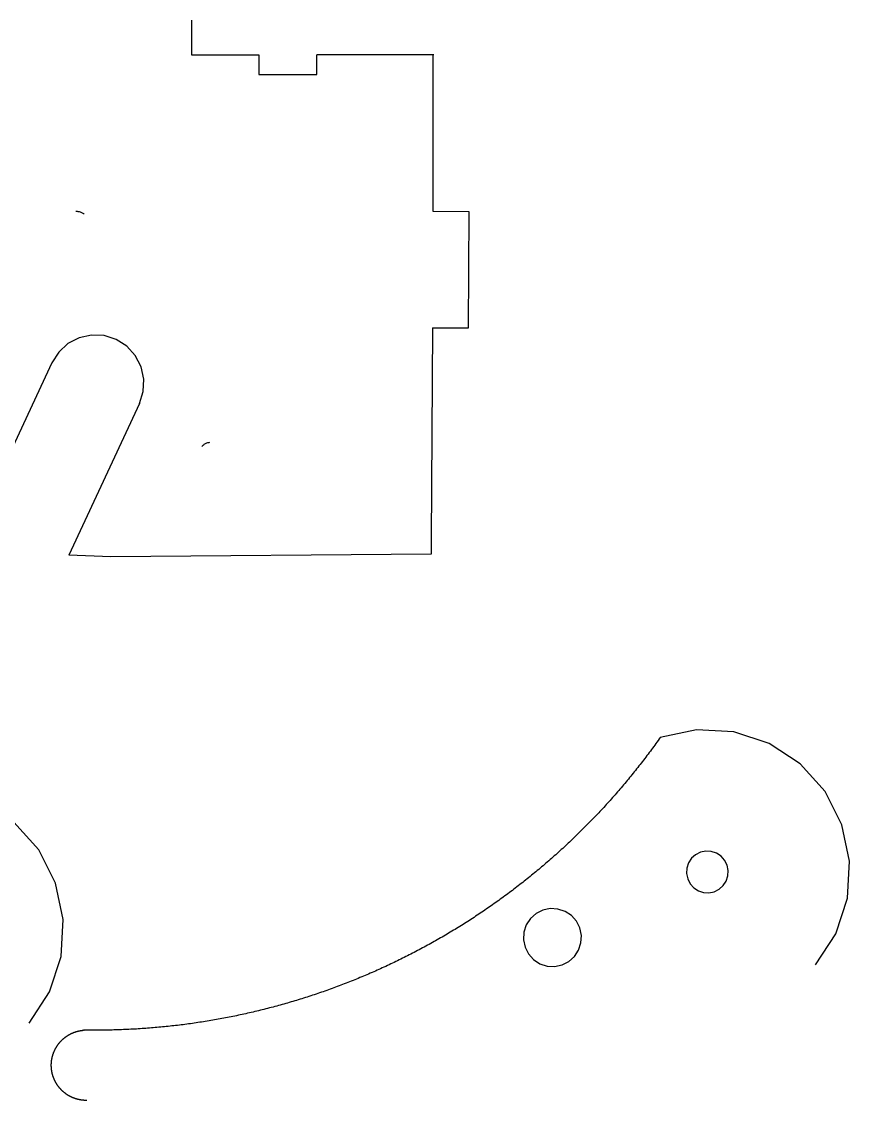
# Model space of a CAD drawing. Header units: metres. Extents: x 0 to 321, y 0 to 196.
# Drawn here: x 249.9 to 321.2, y 4.2 to 97.1 of the extents above; entities that cross this region are included whole.
import ezdxf

# ---------------------------------------------------------------- set-up
doc = ezdxf.new("R2010")
doc.units = ezdxf.units.M

msp = doc.modelspace()

# ---------------------------------------------------------------- linework, layer by layer
at = {"layer": 'Component#3'}
for p, q in [((264.539, 97.222), (264.539, 94.222)), ((264.539, 94.222), (270.347, 94.222)), ((270.347, 94.222), (270.347, 92.522)), ((275.347, 92.522), (275.347, 94.222)), ((285.347, 94.222), (275.347, 94.222)), ((285.347, 80.74), (285.347, 94.222)), ((285.425, 94.222), (285.347, 94.222)), ((270.347, 92.522), (275.347, 92.522)), ((254.649, 80.732), (254.584, 80.728)), ((254.713, 80.731), (254.649, 80.732)), ((254.778, 80.726), (254.713, 80.731)), ((254.842, 80.717), (254.778, 80.726)), ((254.906, 80.703), (254.842, 80.717)), ((254.968, 80.686), (254.906, 80.703)), ((255.029, 80.664), (254.968, 80.686)), ((255.089, 80.639), (255.029, 80.664)), ((255.147, 80.61), (255.089, 80.639)), ((255.203, 80.577), (255.147, 80.61)), ((255.256, 80.54), (255.203, 80.577)), ((255.307, 80.5), (255.256, 80.54)), ((288.447, 80.722), (285.347, 80.74)), ((288.389, 70.722), (288.447, 80.722)), ((285.289, 70.722), (285.184, 52.523)), ((285.289, 70.722), (288.389, 70.722)), ((254.865, 69.871), (253.901, 69.369)), ((255.925, 70.106), (254.865, 69.871)), ((257.01, 70.059), (255.925, 70.106)), ((258.046, 69.732), (257.01, 70.059)), ((258.962, 69.148), (258.046, 69.732)), ((253.901, 69.369), (253.101, 68.636)), ((259.696, 68.348), (258.962, 69.148)), ((253.101, 68.636), (252.517, 67.72)), ((260.197, 67.384), (259.696, 68.348)), ((252.517, 67.72), (246.185, 54.141)), ((260.432, 66.324), (260.197, 67.384)), ((260.385, 65.239), (260.432, 66.324)), ((260.058, 64.203), (260.385, 65.239)), ((260.058, 64.203), (253.984, 51.176)), ((265.467, 60.551), (265.424, 60.503)), ((265.513, 60.597), (265.467, 60.551)), ((265.562, 60.639), (265.513, 60.597)), ((265.614, 60.678), (265.562, 60.639)), ((265.668, 60.713), (265.614, 60.678)), ((265.725, 60.745), (265.668, 60.713)), ((265.783, 60.773), (265.725, 60.745)), ((265.844, 60.797), (265.783, 60.773)), ((265.905, 60.817), (265.844, 60.797)), ((265.968, 60.833), (265.905, 60.817)), ((266.032, 60.845), (265.968, 60.833)), ((266.096, 60.853), (266.032, 60.845)), ((285.184, 52.523), (285.184, 51.248)), ((257.595, 51.018), (253.984, 51.176)), ((285.184, 51.248), (257.595, 51.018))]:
    msp.add_line(p, q, dxfattribs=at)
at = {"layer": 'Layer0'}
for p, q in [((304.818, 35.345), (304.725, 35.214)), ((304.911, 35.477), (304.818, 35.345)), ((308.046, 36.134), (304.911, 35.477)), ((311.245, 35.957), (308.046, 36.134)), ((314.288, 34.958), (311.245, 35.957)), ((304.156, 34.43), (304.06, 34.301)), ((304.252, 34.56), (304.156, 34.43)), ((304.347, 34.69), (304.252, 34.56)), ((304.442, 34.821), (304.347, 34.69)), ((304.536, 34.952), (304.442, 34.821)), ((304.631, 35.082), (304.536, 34.952)), ((304.725, 35.214), (304.631, 35.082)), ((316.969, 33.206), (314.288, 34.958)), ((303.476, 33.528), (303.378, 33.401)), ((303.575, 33.656), (303.476, 33.528)), ((303.672, 33.785), (303.575, 33.656)), ((303.77, 33.913), (303.672, 33.785)), ((303.867, 34.042), (303.77, 33.913)), ((303.964, 34.171), (303.867, 34.042)), ((304.06, 34.301), (303.964, 34.171)), ((302.679, 32.514), (302.578, 32.388)), ((302.78, 32.639), (302.679, 32.514)), ((302.881, 32.766), (302.78, 32.639)), ((302.981, 32.892), (302.881, 32.766)), ((303.081, 33.019), (302.981, 32.892)), ((303.18, 33.146), (303.081, 33.019)), ((303.279, 33.273), (303.18, 33.146)), ((303.378, 33.401), (303.279, 33.273)), ((319.106, 30.819), (316.969, 33.206)), ((301.964, 31.64), (301.86, 31.516)), ((302.067, 31.764), (301.964, 31.64)), ((302.17, 31.888), (302.067, 31.764)), ((302.272, 32.013), (302.17, 31.888)), ((302.374, 32.137), (302.272, 32.013)), ((302.476, 32.263), (302.374, 32.137)), ((302.578, 32.388), (302.476, 32.263)), ((301.126, 30.658), (301.019, 30.537)), ((301.231, 30.78), (301.126, 30.658)), ((301.337, 30.902), (301.231, 30.78)), ((301.442, 31.024), (301.337, 30.902)), ((301.547, 31.147), (301.442, 31.024)), ((301.652, 31.27), (301.547, 31.147)), ((301.756, 31.393), (301.652, 31.27)), ((301.86, 31.516), (301.756, 31.393)), ((320.551, 27.961), (319.106, 30.819)), ((300.375, 29.815), (300.267, 29.695)), ((300.483, 29.934), (300.375, 29.815)), ((300.591, 30.054), (300.483, 29.934)), ((300.699, 30.174), (300.591, 30.054)), ((300.806, 30.295), (300.699, 30.174)), ((300.913, 30.416), (300.806, 30.295)), ((301.019, 30.537), (300.913, 30.416)), ((299.498, 28.868), (299.387, 28.751)), ((299.609, 28.985), (299.498, 28.868)), ((299.719, 29.103), (299.609, 28.985)), ((299.829, 29.221), (299.719, 29.103)), ((299.939, 29.339), (299.829, 29.221)), ((300.049, 29.457), (299.939, 29.339)), ((300.158, 29.576), (300.049, 29.457)), ((300.267, 29.695), (300.158, 29.576)), ((251.382, 25.803), (249.246, 28.19)), ((298.6, 27.94), (298.487, 27.826)), ((298.714, 28.055), (298.6, 27.94)), ((298.827, 28.17), (298.714, 28.055)), ((298.939, 28.286), (298.827, 28.17)), ((299.052, 28.402), (298.939, 28.286)), ((299.164, 28.518), (299.052, 28.402)), ((299.275, 28.634), (299.164, 28.518)), ((299.387, 28.751), (299.275, 28.634)), ((321.208, 24.826), (320.551, 27.961)), ((297.683, 27.033), (297.567, 26.921)), ((297.799, 27.145), (297.683, 27.033)), ((297.914, 27.258), (297.799, 27.145)), ((298.029, 27.371), (297.914, 27.258)), ((298.144, 27.484), (298.029, 27.371)), ((298.259, 27.598), (298.144, 27.484)), ((298.373, 27.712), (298.259, 27.598)), ((298.487, 27.826), (298.373, 27.712)), ((296.628, 26.035), (296.509, 25.926)), ((296.746, 26.145), (296.628, 26.035)), ((296.864, 26.255), (296.746, 26.145)), ((296.982, 26.365), (296.864, 26.255)), ((297.1, 26.475), (296.982, 26.365)), ((297.217, 26.586), (297.1, 26.475)), ((297.334, 26.697), (297.217, 26.586)), ((297.451, 26.809), (297.334, 26.697)), ((297.567, 26.921), (297.451, 26.809)), ((252.828, 22.945), (251.382, 25.803)), ((295.669, 25.171), (295.548, 25.064)), ((295.79, 25.278), (295.669, 25.171)), ((295.911, 25.385), (295.79, 25.278)), ((296.031, 25.493), (295.911, 25.385)), ((296.151, 25.601), (296.031, 25.493)), ((296.271, 25.709), (296.151, 25.601)), ((296.39, 25.817), (296.271, 25.709)), ((296.509, 25.926), (296.39, 25.817)), ((307.608, 25.072), (307.351, 24.678)), ((307.958, 25.385), (307.608, 25.072)), ((308.377, 25.597), (307.958, 25.385)), ((308.837, 25.694), (308.377, 25.597)), ((309.307, 25.668), (308.837, 25.694)), ((309.753, 25.521), (309.307, 25.668)), ((310.146, 25.264), (309.753, 25.521)), ((310.46, 24.914), (310.146, 25.264)), ((294.569, 24.223), (294.446, 24.12)), ((294.693, 24.327), (294.569, 24.223)), ((294.816, 24.432), (294.693, 24.327)), ((294.939, 24.536), (294.816, 24.432)), ((295.061, 24.641), (294.939, 24.536)), ((295.183, 24.746), (295.061, 24.641)), ((295.305, 24.852), (295.183, 24.746)), ((295.427, 24.958), (295.305, 24.852)), ((295.548, 25.064), (295.427, 24.958)), ((307.204, 24.232), (307.179, 23.763)), ((307.351, 24.678), (307.204, 24.232)), ((310.672, 24.495), (310.46, 24.914)), ((310.768, 24.035), (310.672, 24.495)), ((321.031, 21.628), (321.208, 24.826)), ((293.446, 23.303), (293.32, 23.202)), ((293.572, 23.404), (293.446, 23.303)), ((293.698, 23.505), (293.572, 23.404)), ((293.823, 23.607), (293.698, 23.505)), ((293.948, 23.709), (293.823, 23.607)), ((294.073, 23.811), (293.948, 23.709)), ((294.198, 23.914), (294.073, 23.811)), ((294.322, 24.016), (294.198, 23.914)), ((294.446, 24.12), (294.322, 24.016)), ((307.179, 23.763), (307.275, 23.303)), ((307.275, 23.303), (307.487, 22.884)), ((310.596, 23.119), (310.742, 23.566)), ((310.742, 23.566), (310.768, 24.035)), ((253.485, 19.81), (252.828, 22.945)), ((292.173, 22.313), (292.044, 22.216)), ((292.301, 22.41), (292.173, 22.313)), ((292.43, 22.508), (292.301, 22.41)), ((292.558, 22.606), (292.43, 22.508)), ((292.685, 22.705), (292.558, 22.606)), ((292.813, 22.804), (292.685, 22.705)), ((292.94, 22.903), (292.813, 22.804)), ((293.067, 23.002), (292.94, 22.903)), ((293.194, 23.102), (293.067, 23.002)), ((293.32, 23.202), (293.194, 23.102)), ((307.487, 22.884), (307.8, 22.534)), ((307.8, 22.534), (308.194, 22.276)), ((309.569, 22.2), (309.989, 22.412)), ((309.989, 22.412), (310.339, 22.726)), ((310.339, 22.726), (310.596, 23.119)), ((290.873, 21.358), (290.741, 21.264)), ((291.004, 21.451), (290.873, 21.358)), ((291.135, 21.546), (291.004, 21.451)), ((291.265, 21.64), (291.135, 21.546)), ((291.396, 21.735), (291.265, 21.64)), ((291.526, 21.831), (291.396, 21.735)), ((291.656, 21.926), (291.526, 21.831)), ((291.786, 22.023), (291.656, 21.926)), ((291.915, 22.119), (291.786, 22.023)), ((292.044, 22.216), (291.915, 22.119)), ((308.194, 22.276), (308.64, 22.13)), ((308.64, 22.13), (309.109, 22.104)), ((309.109, 22.104), (309.569, 22.2)), ((320.033, 18.584), (321.031, 21.628)), ((289.547, 20.438), (289.413, 20.348)), ((289.681, 20.528), (289.547, 20.438)), ((289.814, 20.619), (289.681, 20.528)), ((289.948, 20.71), (289.814, 20.619)), ((290.081, 20.801), (289.948, 20.71)), ((290.213, 20.893), (290.081, 20.801)), ((290.346, 20.985), (290.213, 20.893)), ((290.478, 21.078), (290.346, 20.985)), ((290.61, 21.171), (290.478, 21.078)), ((290.741, 21.264), (290.61, 21.171)), ((294.801, 20.609), (294.219, 20.315)), ((295.44, 20.743), (294.801, 20.609)), ((296.092, 20.707), (295.44, 20.743)), ((296.712, 20.504), (296.092, 20.707)), ((297.258, 20.147), (296.712, 20.504)), ((253.308, 16.612), (253.485, 19.81)), ((288.198, 19.554), (288.061, 19.468)), ((288.334, 19.641), (288.198, 19.554)), ((288.469, 19.728), (288.334, 19.641)), ((288.605, 19.816), (288.469, 19.728)), ((288.74, 19.903), (288.605, 19.816)), ((288.875, 19.992), (288.74, 19.903)), ((289.01, 20.08), (288.875, 19.992)), ((289.145, 20.169), (289.01, 20.08)), ((289.279, 20.258), (289.145, 20.169)), ((289.413, 20.348), (289.279, 20.258)), ((293.733, 19.879), (293.376, 19.333)), ((294.219, 20.315), (293.733, 19.879)), ((297.693, 19.66), (297.258, 20.147)), ((297.988, 19.078), (297.693, 19.66)), ((286.686, 18.625), (286.547, 18.543)), ((286.824, 18.708), (286.686, 18.625)), ((286.963, 18.791), (286.824, 18.708)), ((287.101, 18.874), (286.963, 18.791)), ((287.239, 18.958), (287.101, 18.874)), ((287.376, 19.042), (287.239, 18.958)), ((287.514, 19.127), (287.376, 19.042)), ((287.651, 19.211), (287.514, 19.127)), ((287.788, 19.297), (287.651, 19.211)), ((287.925, 19.382), (287.788, 19.297)), ((288.061, 19.468), (287.925, 19.382)), ((293.172, 18.713), (293.136, 18.061)), ((293.376, 19.333), (293.172, 18.713)), ((298.122, 18.439), (297.988, 19.078)), ((318.28, 15.903), (320.033, 18.584)), ((285.005, 17.664), (284.864, 17.586)), ((285.147, 17.742), (285.005, 17.664)), ((285.288, 17.82), (285.147, 17.742)), ((285.428, 17.899), (285.288, 17.82)), ((285.569, 17.978), (285.428, 17.899)), ((285.709, 18.058), (285.569, 17.978)), ((285.849, 18.138), (285.709, 18.058)), ((285.989, 18.218), (285.849, 18.138)), ((286.129, 18.299), (285.989, 18.218)), ((286.269, 18.38), (286.129, 18.299)), ((286.408, 18.461), (286.269, 18.38)), ((286.547, 18.543), (286.408, 18.461)), ((293.136, 18.061), (293.27, 17.423)), ((297.882, 17.167), (298.086, 17.788)), ((298.086, 17.788), (298.122, 18.439)), ((283.295, 16.757), (283.151, 16.684)), ((283.439, 16.831), (283.295, 16.757)), ((283.582, 16.905), (283.439, 16.831)), ((283.725, 16.979), (283.582, 16.905)), ((283.868, 17.053), (283.725, 16.979)), ((284.011, 17.128), (283.868, 17.053)), ((284.154, 17.204), (284.011, 17.128)), ((284.296, 17.279), (284.154, 17.204)), ((284.439, 17.355), (284.296, 17.279)), ((284.581, 17.432), (284.439, 17.355)), ((284.722, 17.509), (284.581, 17.432)), ((284.864, 17.586), (284.722, 17.509)), ((293.27, 17.423), (293.565, 16.84)), ((293.565, 16.84), (294, 16.354)), ((297.525, 16.621), (297.882, 17.167)), ((252.309, 13.569), (253.308, 16.612)), ((281.41, 15.839), (281.263, 15.771)), ((281.556, 15.907), (281.41, 15.839)), ((281.702, 15.976), (281.556, 15.907)), ((281.848, 16.045), (281.702, 15.976)), ((281.993, 16.114), (281.848, 16.045)), ((282.139, 16.184), (281.993, 16.114)), ((282.284, 16.254), (282.139, 16.184)), ((282.429, 16.325), (282.284, 16.254)), ((282.574, 16.396), (282.429, 16.325)), ((282.718, 16.468), (282.574, 16.396)), ((282.863, 16.539), (282.718, 16.468)), ((283.007, 16.612), (282.863, 16.539)), ((283.151, 16.684), (283.007, 16.612)), ((294, 16.354), (294.546, 15.997)), ((294.546, 15.997), (295.166, 15.793)), ((295.166, 15.793), (295.818, 15.757)), ((295.818, 15.757), (296.457, 15.891)), ((296.457, 15.891), (297.039, 16.186)), ((297.039, 16.186), (297.525, 16.621)), ((279.196, 14.862), (279.047, 14.8)), ((279.345, 14.924), (279.196, 14.862)), ((279.493, 14.987), (279.345, 14.924)), ((279.642, 15.05), (279.493, 14.987)), ((279.79, 15.114), (279.642, 15.05)), ((279.938, 15.178), (279.79, 15.114)), ((280.086, 15.242), (279.938, 15.178)), ((280.234, 15.307), (280.086, 15.242)), ((280.381, 15.372), (280.234, 15.307)), ((280.529, 15.437), (280.381, 15.372)), ((280.676, 15.503), (280.529, 15.437)), ((280.823, 15.569), (280.676, 15.503)), ((280.97, 15.636), (280.823, 15.569)), ((281.117, 15.703), (280.97, 15.636)), ((281.263, 15.771), (281.117, 15.703)), ((276.944, 13.976), (276.793, 13.92)), ((277.095, 14.032), (276.944, 13.976)), ((277.246, 14.089), (277.095, 14.032)), ((277.397, 14.146), (277.246, 14.089)), ((277.548, 14.204), (277.397, 14.146)), ((277.699, 14.261), (277.548, 14.204)), ((277.849, 14.32), (277.699, 14.261)), ((277.999, 14.378), (277.849, 14.32)), ((278.149, 14.437), (277.999, 14.378)), ((278.299, 14.497), (278.149, 14.437)), ((278.449, 14.557), (278.299, 14.497)), ((278.599, 14.617), (278.449, 14.557)), ((278.748, 14.678), (278.599, 14.617)), ((278.898, 14.739), (278.748, 14.678)), ((279.047, 14.8), (278.898, 14.739)), ((250.557, 10.887), (252.309, 13.569)), ((274.197, 13.035), (274.043, 12.987)), ((274.351, 13.084), (274.197, 13.035)), ((274.505, 13.133), (274.351, 13.084)), ((274.658, 13.183), (274.505, 13.133)), ((274.811, 13.233), (274.658, 13.183)), ((274.965, 13.283), (274.811, 13.233)), ((275.118, 13.334), (274.965, 13.283)), ((275.271, 13.385), (275.118, 13.334)), ((275.424, 13.437), (275.271, 13.385)), ((275.576, 13.489), (275.424, 13.437)), ((275.729, 13.541), (275.576, 13.489)), ((275.881, 13.594), (275.729, 13.541)), ((276.033, 13.648), (275.881, 13.594)), ((276.186, 13.701), (276.033, 13.648)), ((276.338, 13.756), (276.186, 13.701)), ((276.489, 13.81), (276.338, 13.756)), ((276.641, 13.865), (276.489, 13.81)), ((276.793, 13.92), (276.641, 13.865)), ((270.939, 12.108), (270.782, 12.069)), ((271.095, 12.148), (270.939, 12.108)), ((271.251, 12.189), (271.095, 12.148)), ((271.408, 12.229), (271.251, 12.189)), ((271.564, 12.271), (271.408, 12.229)), ((271.719, 12.312), (271.564, 12.271)), ((271.875, 12.354), (271.719, 12.312)), ((272.031, 12.397), (271.875, 12.354)), ((272.186, 12.44), (272.031, 12.397)), ((272.342, 12.483), (272.186, 12.44)), ((272.497, 12.527), (272.342, 12.483)), ((272.652, 12.571), (272.497, 12.527)), ((272.807, 12.615), (272.652, 12.571)), ((272.962, 12.66), (272.807, 12.615)), ((273.117, 12.706), (272.962, 12.66)), ((273.272, 12.751), (273.117, 12.706)), ((273.426, 12.798), (273.272, 12.751)), ((273.581, 12.844), (273.426, 12.798)), ((273.735, 12.891), (273.581, 12.844)), ((273.889, 12.939), (273.735, 12.891)), ((274.043, 12.987), (273.889, 12.939)), ((266.523, 11.164), (266.364, 11.136)), ((266.682, 11.192), (266.523, 11.164)), ((266.84, 11.22), (266.682, 11.192)), ((266.999, 11.249), (266.84, 11.22)), ((267.158, 11.278), (266.999, 11.249)), ((267.316, 11.308), (267.158, 11.278)), ((267.475, 11.338), (267.316, 11.308)), ((267.633, 11.368), (267.475, 11.338)), ((267.792, 11.399), (267.633, 11.368)), ((267.95, 11.431), (267.792, 11.399)), ((268.108, 11.462), (267.95, 11.431)), ((268.266, 11.495), (268.108, 11.462)), ((268.424, 11.527), (268.266, 11.495)), ((268.582, 11.561), (268.424, 11.527)), ((268.74, 11.594), (268.582, 11.561)), ((268.897, 11.628), (268.74, 11.594)), ((269.055, 11.662), (268.897, 11.628)), ((269.213, 11.697), (269.055, 11.662)), ((269.37, 11.732), (269.213, 11.697)), ((269.527, 11.768), (269.37, 11.732)), ((269.685, 11.804), (269.527, 11.768)), ((269.842, 11.841), (269.685, 11.804)), ((269.999, 11.878), (269.842, 11.841)), ((270.156, 11.915), (269.999, 11.878)), ((270.313, 11.953), (270.156, 11.915)), ((270.469, 11.991), (270.313, 11.953)), ((270.626, 12.03), (270.469, 11.991)), ((270.782, 12.069), (270.626, 12.03)), ((254.84, 10.214), (254.866, 10.219)), ((254.866, 10.219), (254.892, 10.225)), ((254.892, 10.225), (254.918, 10.23)), ((254.918, 10.23), (254.944, 10.235)), ((254.944, 10.235), (254.97, 10.239)), ((254.97, 10.239), (254.996, 10.244)), ((254.996, 10.244), (255.022, 10.248)), ((255.022, 10.248), (255.048, 10.252)), ((255.048, 10.252), (255.074, 10.256)), ((255.074, 10.256), (255.1, 10.259)), ((255.1, 10.259), (255.126, 10.262)), ((255.126, 10.262), (255.152, 10.265)), ((255.179, 10.268), (255.152, 10.265)), ((255.205, 10.271), (255.179, 10.268)), ((255.231, 10.273), (255.205, 10.271)), ((255.231, 10.273), (255.258, 10.275)), ((255.258, 10.275), (255.281, 10.286)), ((255.31, 10.279), (255.281, 10.286)), ((255.337, 10.28), (255.31, 10.279)), ((255.363, 10.281), (255.337, 10.28)), ((255.389, 10.282), (255.363, 10.281)), ((255.416, 10.283), (255.389, 10.282)), ((255.442, 10.284), (255.416, 10.283)), ((255.603, 10.282), (255.442, 10.284)), ((255.765, 10.28), (255.603, 10.282)), ((255.926, 10.279), (255.765, 10.28)), ((256.087, 10.278), (255.926, 10.279)), ((256.249, 10.278), (256.087, 10.278)), ((256.41, 10.278), (256.249, 10.278)), ((256.571, 10.278), (256.41, 10.278)), ((256.733, 10.279), (256.571, 10.278)), ((256.894, 10.281), (256.733, 10.279)), ((257.055, 10.282), (256.894, 10.281)), ((257.217, 10.285), (257.055, 10.282)), ((257.378, 10.287), (257.217, 10.285)), ((257.539, 10.291), (257.378, 10.287)), ((257.701, 10.294), (257.539, 10.291)), ((257.862, 10.298), (257.701, 10.294)), ((258.023, 10.303), (257.862, 10.298)), ((258.184, 10.308), (258.023, 10.303)), ((258.346, 10.313), (258.184, 10.308)), ((258.507, 10.319), (258.346, 10.313)), ((258.668, 10.325), (258.507, 10.319)), ((258.829, 10.332), (258.668, 10.325)), ((258.99, 10.339), (258.829, 10.332)), ((259.152, 10.346), (258.99, 10.339)), ((259.313, 10.354), (259.152, 10.346)), ((259.474, 10.363), (259.313, 10.354)), ((259.635, 10.372), (259.474, 10.363)), ((259.796, 10.381), (259.635, 10.372)), ((259.957, 10.391), (259.796, 10.381)), ((260.118, 10.401), (259.957, 10.391)), ((260.279, 10.411), (260.118, 10.401)), ((260.44, 10.422), (260.279, 10.411)), ((260.601, 10.434), (260.44, 10.422)), ((260.762, 10.446), (260.601, 10.434)), ((260.923, 10.458), (260.762, 10.446)), ((261.083, 10.471), (260.923, 10.458)), ((261.244, 10.484), (261.083, 10.471)), ((261.405, 10.498), (261.244, 10.484)), ((261.566, 10.512), (261.405, 10.498)), ((261.726, 10.526), (261.566, 10.512)), ((261.887, 10.541), (261.726, 10.526)), ((262.048, 10.557), (261.887, 10.541)), ((262.208, 10.572), (262.048, 10.557)), ((262.369, 10.589), (262.208, 10.572)), ((262.529, 10.605), (262.369, 10.589)), ((262.69, 10.622), (262.529, 10.605)), ((262.85, 10.64), (262.69, 10.622)), ((263.01, 10.658), (262.85, 10.64)), ((263.17, 10.676), (263.01, 10.658)), ((263.331, 10.695), (263.17, 10.676)), ((263.491, 10.715), (263.331, 10.695)), ((263.651, 10.734), (263.491, 10.715)), ((263.811, 10.754), (263.651, 10.734)), ((263.971, 10.775), (263.811, 10.754)), ((264.131, 10.796), (263.971, 10.775)), ((264.291, 10.818), (264.131, 10.796)), ((264.451, 10.839), (264.291, 10.818)), ((264.611, 10.862), (264.451, 10.839)), ((264.77, 10.885), (264.611, 10.862)), ((264.93, 10.908), (264.77, 10.885)), ((265.089, 10.931), (264.93, 10.908)), ((265.249, 10.956), (265.089, 10.931)), ((265.408, 10.98), (265.249, 10.956)), ((265.568, 11.005), (265.408, 10.98)), ((265.727, 11.03), (265.568, 11.005)), ((265.886, 11.056), (265.727, 11.03)), ((266.046, 11.082), (265.886, 11.056)), ((266.205, 11.109), (266.046, 11.082)), ((266.364, 11.136), (266.205, 11.109)), ((253.227, 9.269), (253.245, 9.288)), ((253.245, 9.288), (253.262, 9.308)), ((253.262, 9.308), (253.28, 9.327)), ((253.28, 9.327), (253.299, 9.346)), ((253.299, 9.346), (253.317, 9.365)), ((253.317, 9.365), (253.335, 9.384)), ((253.335, 9.384), (253.354, 9.403)), ((253.354, 9.403), (253.373, 9.422)), ((253.373, 9.422), (253.392, 9.44)), ((253.392, 9.44), (253.411, 9.458)), ((253.411, 9.458), (253.43, 9.476)), ((253.43, 9.476), (253.449, 9.494)), ((253.449, 9.494), (253.469, 9.512)), ((253.469, 9.512), (253.489, 9.529)), ((253.489, 9.529), (253.509, 9.547)), ((253.509, 9.547), (253.529, 9.564)), ((253.529, 9.564), (253.549, 9.581)), ((253.549, 9.581), (253.569, 9.598)), ((253.569, 9.598), (253.59, 9.614)), ((253.59, 9.614), (253.61, 9.631)), ((253.61, 9.631), (253.631, 9.647)), ((253.631, 9.647), (253.652, 9.663)), ((253.652, 9.663), (253.673, 9.679)), ((253.673, 9.679), (253.694, 9.695)), ((253.694, 9.695), (253.716, 9.71)), ((253.716, 9.71), (253.737, 9.726)), ((253.737, 9.726), (253.759, 9.741)), ((253.759, 9.741), (253.78, 9.756)), ((253.78, 9.756), (253.802, 9.771)), ((253.802, 9.771), (253.824, 9.785)), ((253.824, 9.785), (253.846, 9.8)), ((253.846, 9.8), (253.869, 9.814)), ((253.869, 9.814), (253.891, 9.828)), ((253.891, 9.828), (253.913, 9.842)), ((253.913, 9.842), (253.936, 9.856)), ((253.936, 9.856), (253.959, 9.869)), ((253.959, 9.869), (253.982, 9.882)), ((253.982, 9.882), (254.004, 9.895)), ((254.004, 9.895), (254.028, 9.908)), ((254.028, 9.908), (254.051, 9.921)), ((254.051, 9.921), (254.074, 9.933)), ((254.074, 9.933), (254.097, 9.945)), ((254.097, 9.945), (254.121, 9.957)), ((254.121, 9.957), (254.144, 9.969)), ((254.144, 9.969), (254.168, 9.981)), ((254.168, 9.981), (254.192, 9.992)), ((254.192, 9.992), (254.216, 10.004)), ((254.216, 10.004), (254.24, 10.015)), ((254.24, 10.015), (254.264, 10.025)), ((254.264, 10.025), (254.288, 10.036)), ((254.288, 10.036), (254.312, 10.046)), ((254.312, 10.046), (254.337, 10.056)), ((254.337, 10.056), (254.361, 10.066)), ((254.361, 10.066), (254.386, 10.076)), ((254.386, 10.076), (254.41, 10.086)), ((254.41, 10.086), (254.435, 10.095)), ((254.435, 10.095), (254.46, 10.104)), ((254.46, 10.104), (254.485, 10.113)), ((254.485, 10.113), (254.51, 10.121)), ((254.51, 10.121), (254.535, 10.13)), ((254.535, 10.13), (254.56, 10.138)), ((254.56, 10.138), (254.585, 10.146)), ((254.585, 10.146), (254.61, 10.154)), ((254.61, 10.154), (254.636, 10.161)), ((254.636, 10.161), (254.661, 10.169)), ((254.661, 10.169), (254.686, 10.176)), ((254.686, 10.176), (254.712, 10.183)), ((254.712, 10.183), (254.737, 10.189)), ((254.737, 10.189), (254.763, 10.196)), ((254.763, 10.196), (254.789, 10.202)), ((254.789, 10.202), (254.814, 10.208)), ((254.814, 10.208), (254.84, 10.214)), ((252.666, 8.35), (252.676, 8.374)), ((252.676, 8.374), (252.686, 8.399)), ((252.686, 8.399), (252.696, 8.423)), ((252.696, 8.423), (252.706, 8.447)), ((252.706, 8.447), (252.717, 8.472)), ((252.717, 8.472), (252.727, 8.496)), ((252.727, 8.496), (252.738, 8.52)), ((252.738, 8.52), (252.749, 8.544)), ((252.749, 8.544), (252.761, 8.568)), ((252.761, 8.568), (252.772, 8.591)), ((252.772, 8.591), (252.784, 8.615)), ((252.784, 8.615), (252.796, 8.639)), ((252.796, 8.639), (252.808, 8.662)), ((252.808, 8.662), (252.82, 8.685)), ((252.82, 8.685), (252.833, 8.709)), ((252.833, 8.709), (252.846, 8.732)), ((252.846, 8.732), (252.859, 8.755)), ((252.859, 8.755), (252.872, 8.778)), ((252.872, 8.778), (252.885, 8.8)), ((252.885, 8.8), (252.899, 8.823)), ((252.899, 8.823), (252.912, 8.846)), ((252.912, 8.846), (252.926, 8.868)), ((252.926, 8.868), (252.94, 8.89)), ((252.94, 8.89), (252.955, 8.912)), ((252.955, 8.912), (252.969, 8.934)), ((252.969, 8.934), (252.984, 8.956)), ((252.984, 8.956), (252.999, 8.978)), ((252.999, 8.978), (253.014, 9)), ((253.014, 9), (253.029, 9.021)), ((253.029, 9.021), (253.045, 9.043)), ((253.045, 9.043), (253.06, 9.064)), ((253.06, 9.064), (253.076, 9.085)), ((253.076, 9.085), (253.092, 9.106)), ((253.092, 9.106), (253.109, 9.127)), ((253.109, 9.127), (253.125, 9.148)), ((253.125, 9.148), (253.142, 9.168)), ((253.142, 9.168), (253.158, 9.189)), ((253.158, 9.189), (253.175, 9.209)), ((253.175, 9.209), (253.192, 9.229)), ((253.192, 9.229), (253.21, 9.249)), ((253.21, 9.249), (253.227, 9.269)), ((252.467, 7.424), (252.469, 7.451)), ((252.469, 7.451), (252.471, 7.477)), ((252.471, 7.477), (252.473, 7.503)), ((252.473, 7.503), (252.475, 7.53)), ((252.475, 7.53), (252.478, 7.556)), ((252.478, 7.556), (252.48, 7.582)), ((252.48, 7.582), (252.483, 7.608)), ((252.483, 7.608), (252.486, 7.635)), ((252.486, 7.635), (252.49, 7.661)), ((252.49, 7.661), (252.493, 7.687)), ((252.493, 7.687), (252.497, 7.713)), ((252.497, 7.713), (252.501, 7.739)), ((252.501, 7.739), (252.506, 7.765)), ((252.506, 7.765), (252.51, 7.791)), ((252.51, 7.791), (252.515, 7.817)), ((252.515, 7.817), (252.52, 7.843)), ((252.52, 7.843), (252.525, 7.869)), ((252.525, 7.869), (252.531, 7.895)), ((252.531, 7.895), (252.536, 7.921)), ((252.536, 7.921), (252.542, 7.946)), ((252.542, 7.946), (252.548, 7.972)), ((252.548, 7.972), (252.555, 7.998)), ((252.555, 7.998), (252.561, 8.023)), ((252.561, 8.023), (252.568, 8.049)), ((252.568, 8.049), (252.575, 8.074)), ((252.575, 8.074), (252.582, 8.1)), ((252.582, 8.1), (252.59, 8.125)), ((252.59, 8.125), (252.597, 8.15)), ((252.597, 8.15), (252.605, 8.175)), ((252.605, 8.175), (252.613, 8.2)), ((252.613, 8.2), (252.622, 8.226)), ((252.622, 8.226), (252.63, 8.25)), ((252.63, 8.25), (252.639, 8.275)), ((252.639, 8.275), (252.648, 8.3)), ((252.648, 8.3), (252.657, 8.325)), ((252.657, 8.325), (252.666, 8.35)), ((252.463, 7.292), (252.464, 7.319)), ((252.463, 7.266), (252.463, 7.292)), ((252.463, 7.24), (252.463, 7.266)), ((252.463, 7.213), (252.463, 7.24)), ((252.464, 7.187), (252.463, 7.213)), ((252.464, 7.345), (252.465, 7.372)), ((252.464, 7.319), (252.464, 7.345)), ((252.465, 7.16), (252.464, 7.187)), ((252.465, 7.372), (252.466, 7.398)), ((252.466, 7.134), (252.465, 7.16)), ((252.466, 7.398), (252.467, 7.424)), ((252.467, 7.108), (252.466, 7.134)), ((252.468, 7.081), (252.467, 7.108)), ((252.47, 7.055), (252.468, 7.081)), ((252.472, 7.029), (252.47, 7.055)), ((252.474, 7.002), (252.472, 7.029)), ((252.476, 6.976), (252.474, 7.002)), ((252.479, 6.95), (252.476, 6.976)), ((252.482, 6.924), (252.479, 6.95)), ((252.485, 6.897), (252.482, 6.924)), ((252.488, 6.871), (252.485, 6.897)), ((252.491, 6.845), (252.488, 6.871)), ((252.495, 6.819), (252.491, 6.845)), ((252.499, 6.793), (252.495, 6.819)), ((252.503, 6.767), (252.499, 6.793)), ((252.508, 6.741), (252.503, 6.767)), ((252.512, 6.715), (252.508, 6.741)), ((252.517, 6.689), (252.512, 6.715)), ((252.522, 6.663), (252.517, 6.689)), ((252.528, 6.637), (252.522, 6.663)), ((252.533, 6.611), (252.528, 6.637)), ((252.539, 6.585), (252.533, 6.611)), ((252.545, 6.56), (252.539, 6.585)), ((252.551, 6.534), (252.545, 6.56)), ((252.558, 6.508), (252.551, 6.534)), ((252.564, 6.483), (252.558, 6.508)), ((252.571, 6.457), (252.564, 6.483)), ((252.578, 6.432), (252.571, 6.457)), ((252.586, 6.407), (252.578, 6.432)), ((252.593, 6.381), (252.586, 6.407)), ((252.601, 6.356), (252.593, 6.381)), ((252.609, 6.331), (252.601, 6.356)), ((252.617, 6.306), (252.609, 6.331)), ((252.625, 6.281), (252.617, 6.306)), ((252.634, 6.256), (252.625, 6.281)), ((252.643, 6.231), (252.634, 6.256)), ((252.652, 6.206), (252.643, 6.231)), ((252.661, 6.182), (252.652, 6.206)), ((252.671, 6.157), (252.661, 6.182)), ((252.681, 6.132), (252.671, 6.157)), ((252.691, 6.108), (252.681, 6.132)), ((252.701, 6.084), (252.691, 6.108)), ((252.711, 6.059), (252.701, 6.084)), ((252.722, 6.035), (252.711, 6.059)), ((252.732, 6.011), (252.722, 6.035)), ((252.743, 5.987), (252.732, 6.011)), ((252.755, 5.963), (252.743, 5.987)), ((252.766, 5.939), (252.755, 5.963)), ((252.778, 5.916), (252.766, 5.939)), ((252.789, 5.892), (252.778, 5.916)), ((252.802, 5.868), (252.789, 5.892)), ((252.814, 5.845), (252.802, 5.868)), ((252.826, 5.822), (252.814, 5.845)), ((252.839, 5.799), (252.826, 5.822)), ((252.852, 5.776), (252.839, 5.799)), ((252.865, 5.753), (252.852, 5.776)), ((252.878, 5.73), (252.865, 5.753)), ((252.891, 5.707), (252.878, 5.73)), ((252.905, 5.684), (252.891, 5.707)), ((252.919, 5.662), (252.905, 5.684)), ((252.933, 5.64), (252.919, 5.662)), ((252.947, 5.617), (252.933, 5.64)), ((252.962, 5.595), (252.947, 5.617)), ((252.976, 5.573), (252.962, 5.595)), ((252.991, 5.551), (252.976, 5.573)), ((253.006, 5.53), (252.991, 5.551)), ((253.021, 5.508), (253.006, 5.53)), ((253.037, 5.487), (253.021, 5.508)), ((253.052, 5.465), (253.037, 5.487)), ((253.068, 5.444), (253.052, 5.465)), ((253.084, 5.423), (253.068, 5.444)), ((253.1, 5.402), (253.084, 5.423)), ((253.116, 5.381), (253.1, 5.402)), ((253.133, 5.361), (253.116, 5.381)), ((253.149, 5.34), (253.133, 5.361)), ((253.166, 5.32), (253.149, 5.34)), ((253.183, 5.3), (253.166, 5.32)), ((253.2, 5.28), (253.183, 5.3)), ((253.218, 5.26), (253.2, 5.28)), ((253.235, 5.24), (253.218, 5.26)), ((253.253, 5.221), (253.235, 5.24)), ((253.271, 5.201), (253.253, 5.221)), ((253.289, 5.182), (253.271, 5.201)), ((253.307, 5.163), (253.289, 5.182)), ((253.325, 5.144), (253.307, 5.163)), ((253.344, 5.125), (253.325, 5.144)), ((253.363, 5.106), (253.344, 5.125)), ((253.382, 5.088), (253.363, 5.106)), ((253.401, 5.07), (253.382, 5.088)), ((253.42, 5.051), (253.401, 5.07)), ((253.439, 5.034), (253.42, 5.051)), ((253.459, 5.016), (253.439, 5.034)), ((253.478, 4.998), (253.459, 5.016)), ((253.498, 4.981), (253.478, 4.998)), ((253.518, 4.963), (253.498, 4.981)), ((253.538, 4.946), (253.518, 4.963)), ((253.558, 4.929), (253.538, 4.946)), ((253.579, 4.913), (253.558, 4.929)), ((253.599, 4.896), (253.579, 4.913)), ((253.62, 4.88), (253.599, 4.896)), ((253.641, 4.863), (253.62, 4.88)), ((253.662, 4.847), (253.641, 4.863)), ((253.683, 4.832), (253.662, 4.847)), ((253.704, 4.816), (253.683, 4.832)), ((253.726, 4.8), (253.704, 4.816)), ((253.747, 4.785), (253.726, 4.8)), ((253.769, 4.77), (253.747, 4.785)), ((253.791, 4.755), (253.769, 4.77)), ((253.812, 4.74), (253.791, 4.755)), ((253.835, 4.726), (253.812, 4.74)), ((253.857, 4.712), (253.835, 4.726)), ((253.879, 4.697), (253.857, 4.712)), ((253.901, 4.683), (253.879, 4.697)), ((253.924, 4.67), (253.901, 4.683)), ((253.947, 4.656), (253.924, 4.67)), ((253.969, 4.643), (253.947, 4.656)), ((253.992, 4.63), (253.969, 4.643)), ((254.015, 4.617), (253.992, 4.63)), ((254.038, 4.604), (254.015, 4.617)), ((254.062, 4.591), (254.038, 4.604)), ((254.085, 4.579), (254.062, 4.591)), ((254.108, 4.567), (254.085, 4.579)), ((254.132, 4.555), (254.108, 4.567)), ((254.156, 4.543), (254.132, 4.555)), ((254.179, 4.532), (254.156, 4.543)), ((254.203, 4.52), (254.179, 4.532)), ((254.227, 4.509), (254.203, 4.52)), ((254.251, 4.498), (254.227, 4.509)), ((254.275, 4.488), (254.251, 4.498)), ((254.3, 4.477), (254.275, 4.488)), ((254.324, 4.467), (254.3, 4.477)), ((254.348, 4.457), (254.324, 4.467)), ((254.373, 4.447), (254.348, 4.457)), ((254.397, 4.437), (254.373, 4.447)), ((254.422, 4.428), (254.397, 4.437)), ((254.447, 4.419), (254.422, 4.428)), ((254.472, 4.41), (254.447, 4.419)), ((254.496, 4.401), (254.472, 4.41)), ((254.521, 4.393), (254.496, 4.401)), ((254.547, 4.384), (254.521, 4.393)), ((254.572, 4.376), (254.547, 4.384)), ((254.597, 4.368), (254.572, 4.376)), ((254.622, 4.361), (254.597, 4.368)), ((254.647, 4.353), (254.622, 4.361)), ((254.673, 4.346), (254.647, 4.353)), ((254.698, 4.339), (254.673, 4.346)), ((254.724, 4.332), (254.698, 4.339)), ((254.749, 4.326), (254.724, 4.332)), ((254.775, 4.319), (254.749, 4.326)), ((254.801, 4.313), (254.775, 4.319)), ((254.826, 4.307), (254.801, 4.313)), ((254.852, 4.302), (254.826, 4.307)), ((254.878, 4.296), (254.852, 4.302)), ((254.904, 4.291), (254.878, 4.296)), ((254.93, 4.286), (254.904, 4.291)), ((254.956, 4.281), (254.93, 4.286)), ((254.982, 4.277), (254.956, 4.281)), ((255.008, 4.272), (254.982, 4.277)), ((255.034, 4.268), (255.008, 4.272)), ((255.06, 4.264), (255.034, 4.268)), ((255.086, 4.261), (255.06, 4.264)), ((255.112, 4.257), (255.086, 4.261)), ((255.139, 4.254), (255.112, 4.257)), ((255.165, 4.251), (255.139, 4.254)), ((255.191, 4.249), (255.165, 4.251)), ((255.217, 4.246), (255.191, 4.249)), ((255.244, 4.244), (255.217, 4.246)), ((255.27, 4.242), (255.244, 4.244)), ((255.296, 4.24), (255.27, 4.242)), ((255.323, 4.239), (255.296, 4.24)), ((255.349, 4.237), (255.323, 4.239)), ((255.375, 4.236), (255.349, 4.237)), ((255.402, 4.235), (255.375, 4.236)), ((255.428, 4.235), (255.402, 4.235)), ((255.455, 4.234), (255.428, 4.235)), ((255.481, 4.234), (255.455, 4.234)), ((255.507, 4.234), (255.481, 4.234)), ((255.534, 4.234), (255.507, 4.234))]:
    msp.add_line(p, q, dxfattribs=at)

doc.saveas('drawing.dxf')
